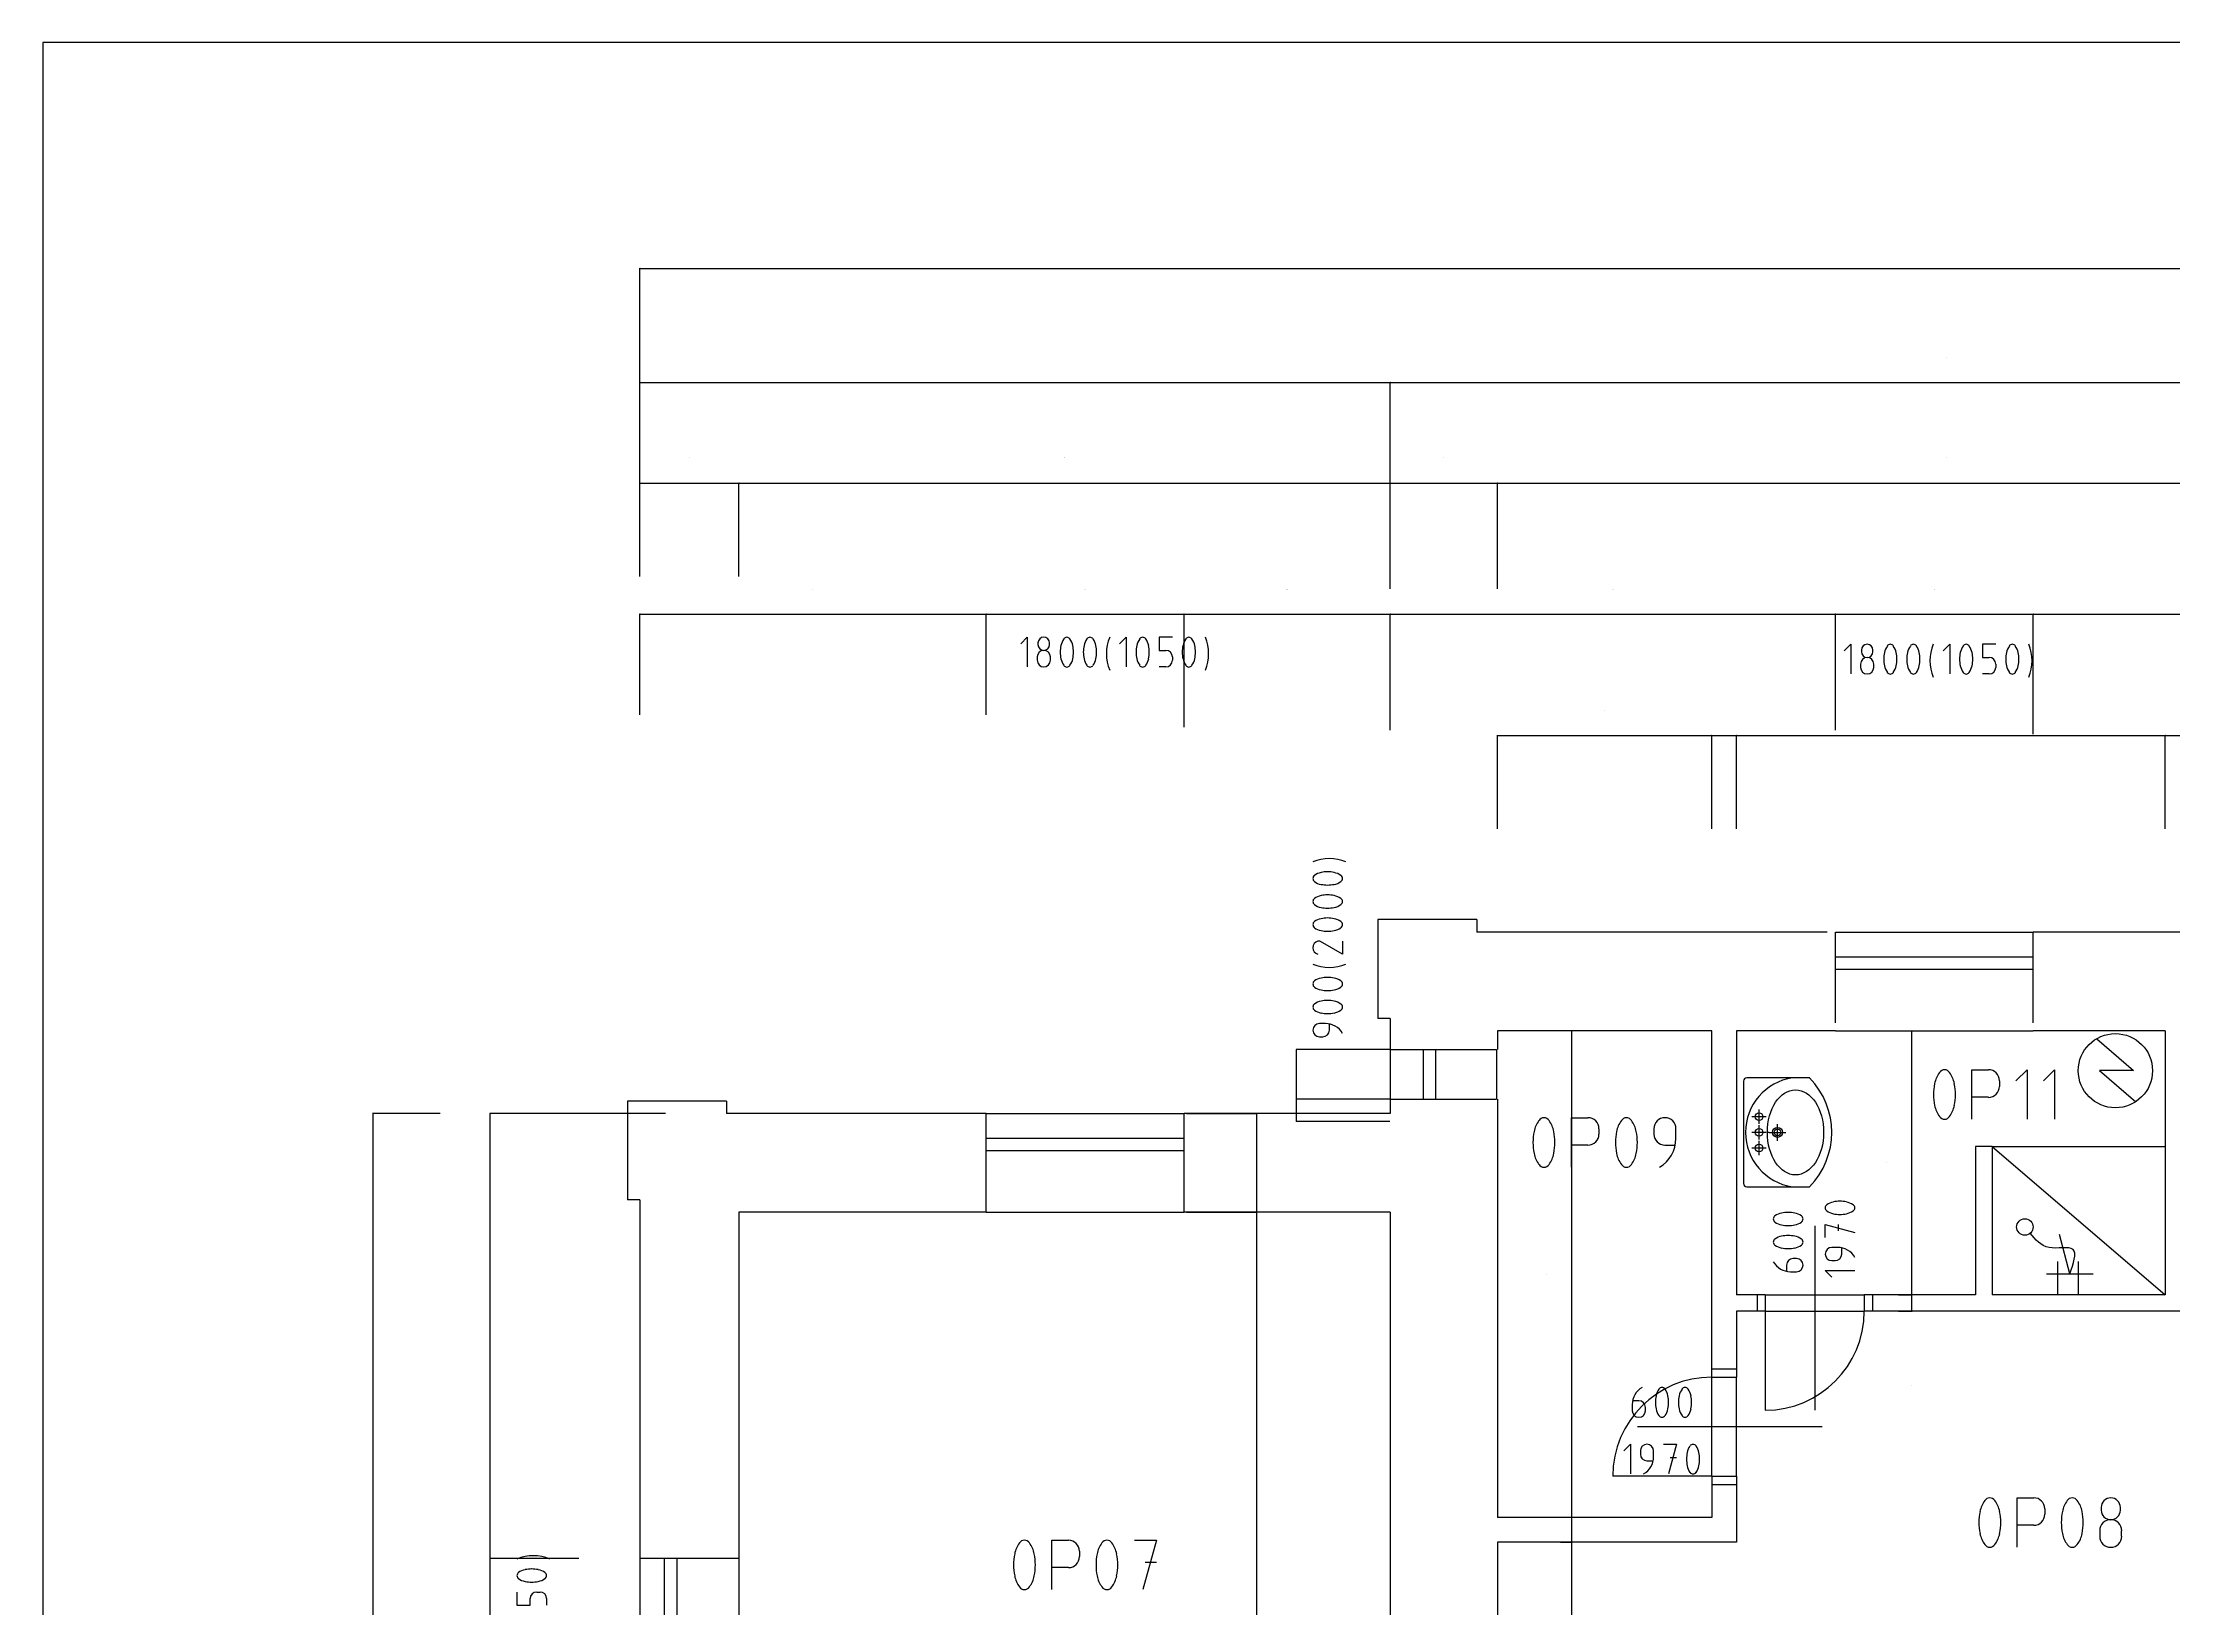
# Model space of a CAD drawing. Header units: millimetres. Extents: x 96818 to 138818, y 10174 to 39874.
# Drawn here: x 96818 to 109740, y 30378 to 39874 of the extents above; entities that cross this region are included whole.
import ezdxf

# ---------------------------------------------------------------- set-up
doc = ezdxf.new("R2010")
doc.units = ezdxf.units.MM
for name, color, linetype in [('koty', 7, 'ByLayer'), ('obrys', 7, 'ByLayer'), ('ramecek', 7, 'ByLayer'), ('tenka', 7, 'ByLayer'), ('text', 7, 'ByLayer')]:
    doc.layers.add(name, color=color, linetype=linetype)
doc.styles.get("Standard").update_dxf_attribs({"font": 'txt', "width": 0.75})

msp = doc.modelspace()

# ---------------------------------------------------------------- linework, layer by layer
at = {"layer": 'koty'}
for p, q in [((100440, 36836), (100440, 38506)), ((100440, 38504), (100441, 38505)), ((100440, 38504), (124490, 38504)), ((100441, 38504), (100440, 38504)), ((100441, 38505), (100441, 38504)), ((100440, 36836), (100440, 37814)), ((100440, 37813), (104990, 37813)), ((100440, 37813), (100441, 37813)), ((100441, 37813), (100440, 37813)), ((100441, 37813), (100441, 37813)), ((104990, 37813), (104989, 37813)), ((104989, 37813), (104989, 37813)), ((104989, 37813), (104990, 37813)), ((104990, 36836), (104990, 37814)), ((104990, 36972), (104990, 37814)), ((104990, 37813), (111740, 37813)), ((104990, 37813), (104991, 37813)), ((104991, 37813), (104990, 37813)), ((104991, 37813), (104991, 37813)), ((100440, 36636), (100440, 37204)), ((100440, 37203), (101040, 37203)), ((100440, 37203), (100441, 37203)), ((100441, 37203), (100440, 37203)), ((100441, 37203), (100441, 37203)), ((101040, 37203), (101039, 37203)), ((101039, 37203), (101039, 37203)), ((101039, 37203), (101040, 37203)), ((101040, 36636), (101040, 37204)), ((101040, 36636), (101040, 37204)), ((101040, 37203), (104990, 37203)), ((101040, 37203), (101041, 37203)), ((101041, 37203), (101040, 37203)), ((101041, 37203), (101041, 37203)), ((104990, 37203), (104989, 37203)), ((104989, 37203), (104989, 37203)), ((104989, 37203), (104990, 37203)), ((104990, 36562), (104990, 37204)), ((104990, 36562), (104990, 37204)), ((104990, 37203), (105640, 37203)), ((104990, 37203), (104991, 37203)), ((104991, 37203), (104990, 37203)), ((104991, 37203), (104991, 37203)), ((105640, 37203), (105639, 37203)), ((105639, 37203), (105639, 37203)), ((105639, 37203), (105640, 37203)), ((105640, 36562), (105640, 37204)), ((105640, 36562), (105640, 37204)), ((105640, 37203), (111090, 37203)), ((105640, 37203), (105641, 37203)), ((105641, 37203), (105640, 37203)), ((105641, 37203), (105641, 37203)), ((100440, 35797), (100440, 36409)), ((100440, 36407), (100441, 36408)), ((100440, 36407), (102540, 36407)), ((100441, 36407), (100440, 36407)), ((100441, 36408), (100441, 36407)), ((102539, 36407), (102539, 36408)), ((102539, 36408), (102540, 36407)), ((102540, 36407), (102539, 36407)), ((102540, 35797), (102540, 36409)), ((102540, 35797), (102540, 36409)), ((102540, 36407), (102541, 36408)), ((102540, 36407), (103740, 36407)), ((102541, 36407), (102540, 36407)), ((102541, 36408), (102541, 36407)), ((103739, 36407), (103739, 36408)), ((103739, 36408), (103740, 36407)), ((103740, 36407), (103739, 36407)), ((103740, 35722), (103740, 36409)), ((103740, 35722), (103740, 36409)), ((103740, 36407), (103741, 36408)), ((103740, 36407), (104990, 36407)), ((103741, 36407), (103740, 36407)), ((103741, 36408), (103741, 36407)), ((104989, 36407), (104989, 36408)), ((104989, 36408), (104990, 36407)), ((104990, 36407), (104989, 36407)), ((104990, 35722), (104990, 36409)), ((104990, 35704), (104990, 36409)), ((104990, 36407), (104991, 36408)), ((104990, 36407), (107690, 36407)), ((104991, 36407), (104990, 36407)), ((104991, 36408), (104991, 36407)), ((107689, 36407), (107689, 36408)), ((107689, 36408), (107690, 36407)), ((107690, 36407), (107689, 36407)), ((107690, 35704), (107690, 36409)), ((107690, 35704), (107690, 36409)), ((107690, 36407), (107691, 36408)), ((107690, 36407), (108890, 36407)), ((107691, 36407), (107690, 36407)), ((107691, 36408), (107691, 36407)), ((108889, 36407), (108889, 36408)), ((108889, 36408), (108890, 36407)), ((108890, 36407), (108889, 36407)), ((108890, 35679), (108890, 36409)), ((108890, 35679), (108890, 36409)), ((108890, 36407), (108891, 36408)), ((108890, 36407), (111740, 36407)), ((108891, 36407), (108890, 36407)), ((108891, 36408), (108891, 36407)), ((102749, 36228), (102789, 36268)), ((102789, 36268), (102789, 36088)), ((102854, 36233), (102854, 36223)), ((102924, 36223), (102924, 36233)), ((103349, 36228), (103389, 36268)), ((103389, 36268), (103389, 36088)), ((103669, 36268), (103589, 36268)), ((103589, 36268), (103589, 36188)), ((103589, 36188), (103629, 36188)), ((107743, 36185), (107783, 36225)), ((107783, 36225), (107783, 36045)), ((107848, 36190), (107848, 36180)), ((107918, 36180), (107918, 36190)), ((108343, 36185), (108383, 36225)), ((108383, 36225), (108383, 36045)), ((108663, 36225), (108583, 36225)), ((108583, 36225), (108583, 36145)), ((102849, 36148), (102849, 36128)), ((102929, 36128), (102929, 36148)), ((103629, 36088), (103589, 36088)), ((103669, 36148), (103669, 36128)), ((107843, 36105), (107843, 36085)), ((107923, 36085), (107923, 36105)), ((108583, 36145), (108623, 36145)), ((108663, 36105), (108663, 36085)), ((108623, 36045), (108583, 36045)), ((105640, 35106), (105640, 35673)), ((105640, 35672), (106940, 35672)), ((105640, 35672), (105641, 35672)), ((105641, 35671), (105640, 35672)), ((105641, 35672), (105641, 35671)), ((106940, 35672), (106939, 35671)), ((106939, 35671), (106939, 35672)), ((106939, 35672), (106940, 35672)), ((106940, 35106), (106940, 35673)), ((106940, 35106), (106940, 35673)), ((106940, 35672), (107090, 35672)), ((106940, 35672), (106941, 35672)), ((106941, 35671), (106940, 35672)), ((106941, 35672), (106941, 35671)), ((107090, 35672), (107089, 35671)), ((107089, 35671), (107089, 35672)), ((107089, 35672), (107090, 35672)), ((107090, 35106), (107090, 35673)), ((107090, 35106), (107090, 35673)), ((107090, 35672), (109690, 35672)), ((107090, 35672), (107091, 35672)), ((107091, 35671), (107090, 35672)), ((107091, 35672), (107091, 35671)), ((109690, 35672), (109689, 35671)), ((109689, 35671), (109689, 35672)), ((109689, 35672), (109690, 35672)), ((109690, 35106), (109690, 35673)), ((109690, 35106), (109690, 35673)), ((109690, 35672), (109790, 35672)), ((109690, 35672), (109691, 35672)), ((109691, 35671), (109690, 35672)), ((109691, 35672), (109691, 35671)), ((104701, 34345), (104568, 34422)), ((104701, 34425), (104701, 34345)), ((104597, 33925), (104561, 33925)), ((104621, 33885), (104621, 33922)), ((106092, 30930), (106092, 33880)), ((106092, 33880), (106092, 33879)), ((106092, 33879), (106092, 33880)), ((106092, 33879), (106092, 33879)), ((106092, 33878), (106092, 33878)), ((108153, 32280), (108153, 33880)), ((108153, 33880), (108154, 33879)), ((108153, 33879), (108153, 33880)), ((108154, 33879), (108153, 33879)), ((108153, 33878), (108153, 33878)), ((104988, 33767), (104420, 33767)), ((104421, 33467), (104421, 33767)), ((104421, 33767), (104421, 33766)), ((104421, 33766), (104421, 33767)), ((104421, 33766), (104421, 33766)), ((104561, 33845), (104581, 33845)), ((99229, 33380), (98818, 33380)), ((98819, 33379), (98820, 33380)), ((98820, 33379), (98819, 33379)), ((98820, 33380), (98820, 23280)), ((98820, 33380), (98820, 33379)), ((100595, 33380), (99530, 33380)), ((99531, 30680), (99531, 33380)), ((99531, 33380), (99531, 33379)), ((99531, 33379), (99531, 33380)), ((99531, 33379), (99531, 33379)), ((103755, 33380), (104183, 33380)), ((104182, 32780), (104182, 33380)), ((104182, 33380), (104182, 33379)), ((104182, 33379), (104182, 33380)), ((104182, 33379), (104182, 33379)), ((104988, 33467), (104420, 33467)), ((104988, 33467), (104420, 33467)), ((104421, 33467), (104421, 33468)), ((104421, 33468), (104421, 33468)), ((104421, 33468), (104421, 33467)), ((104421, 33330), (104421, 33467)), ((104421, 33467), (104421, 33466)), ((104421, 33466), (104421, 33467)), ((104421, 33466), (104421, 33466)), ((104988, 33330), (104420, 33330)), ((104421, 33330), (104421, 33331)), ((104421, 33331), (104421, 33331)), ((104421, 33331), (104421, 33330)), ((103755, 32780), (104183, 32780)), ((103755, 32780), (104183, 32780)), ((104182, 32780), (104182, 32781)), ((104182, 32781), (104182, 32781)), ((104182, 32781), (104182, 32780)), ((104182, 28430), (104182, 32780)), ((104182, 32780), (104182, 32779)), ((104182, 32779), (104182, 32780)), ((104182, 32779), (104182, 32779)), ((107628, 32627), (107628, 32707)), ((107628, 32707), (107808, 32657)), ((107708, 32667), (107708, 32707)), ((107704, 32567), (107668, 32567)), ((107728, 32527), (107728, 32565)), ((107394, 32460), (107394, 32422)), ((107454, 32500), (107434, 32500)), ((107668, 32487), (107688, 32487)), ((107417, 32420), (107454, 32420)), ((107668, 32387), (107628, 32427)), ((107628, 32427), (107808, 32427)), ((108073, 32280), (108155, 32280)), ((108073, 32280), (108155, 32280)), ((108073, 32180), (108155, 32180)), ((108153, 32280), (108153, 32281)), ((108153, 32281), (108154, 32281)), ((108154, 32281), (108153, 32280)), ((108153, 32180), (108153, 32280)), ((108153, 32280), (108154, 32279)), ((108153, 32279), (108153, 32280)), ((108154, 32279), (108153, 32279)), ((108153, 32180), (108153, 32181)), ((108153, 32181), (108154, 32181)), ((108154, 32181), (108153, 32180)), ((106458, 31614), (106458, 31577)), ((106498, 31637), (106461, 31637)), ((106538, 31577), (106538, 31597)), ((106407, 31333), (106447, 31373)), ((106447, 31373), (106447, 31193)), ((106507, 31333), (106507, 31313)), ((106547, 31273), (106584, 31273)), ((106587, 31297), (106587, 31333)), ((106647, 31373), (106727, 31373)), ((106727, 31373), (106677, 31193)), ((106687, 31293), (106727, 31293)), ((106090, 30930), (106091, 30930)), ((106092, 30930), (106092, 30931)), ((106092, 30931), (106092, 30931)), ((106092, 30931), (106092, 30930)), ((106092, 30780), (106092, 30930)), ((106092, 30930), (106092, 30929)), ((106092, 30929), (106092, 30930)), ((106092, 30929), (106092, 30929)), ((106092, 30928), (106092, 30928)), ((106023, 30780), (106093, 30780)), ((106023, 30780), (106093, 30780)), ((106092, 30780), (106092, 30781)), ((106092, 30781), (106092, 30781)), ((106092, 30781), (106092, 30780)), ((106092, 29680), (106092, 30780)), ((106092, 30780), (106092, 30779)), ((106092, 30779), (106092, 30780)), ((106092, 30779), (106092, 30779)), ((100070, 30680), (99530, 30680)), ((100070, 30680), (99530, 30680)), ((99531, 30680), (99531, 30681)), ((99531, 30681), (99531, 30681)), ((99531, 30681), (99531, 30680)), ((99531, 29480), (99531, 30680)), ((99531, 30680), (99531, 30679)), ((99531, 30679), (99531, 30680)), ((99531, 30679), (99531, 30679)), ((99694, 30477), (99694, 30397)), ((99694, 30397), (99774, 30397)), ((99774, 30397), (99774, 30437)), ((99814, 30477), (99834, 30477)), ((99874, 30437), (99874, 30397))]:
    msp.add_line(p, q, dxfattribs=at)
for centre, radius, start, end in [((102889, 36148), 40, 0, 180), ((102889, 36233), 35, 0, 180), ((102889, 36223), 35, 180, 0), ((103177, 36178), 188, 167.9131, 180.1885), ((103088, 36200), 96.1, 143.2325, 169.4911), ((103029, 36246), 21.8, 32.757, 147.243), ((102971, 36200), 96.1, 10.5089, 36.7675), ((102881, 36178), 188, 359.8115, 12.0869), ((103317, 36178), 188, 167.9131, 180.1885), ((103228, 36200), 96.1, 143.2325, 169.4911), ((103169, 36246), 21.8, 32.757, 147.243), ((103111, 36200), 96.1, 10.5089, 36.7675), ((103021, 36178), 188, 359.8115, 12.0869), ((103529, 36168), 260, 157.3801, 202.6199), ((103637, 36178), 188, 167.9131, 180.1885), ((103548, 36200), 96.1, 143.2325, 169.4911), ((103489, 36246), 21.8, 32.757, 147.243), ((103431, 36200), 96.1, 10.5089, 36.7675), ((103341, 36178), 188, 359.8115, 12.0869), ((103629, 36148), 40, 0, 90), ((103917, 36178), 188, 167.9131, 180.1885), ((103828, 36200), 96.1, 143.2325, 169.4911), ((103769, 36246), 21.8, 32.757, 147.243), ((103711, 36200), 96.1, 10.5089, 36.7675), ((103621, 36178), 188, 359.8115, 12.0869), ((103629, 36168), 260, 337.3801, 22.6199), ((107883, 36190), 35, 0, 180), ((108082, 36157), 96.1, 143.2325, 169.4911), ((108023, 36203), 21.8, 32.757, 147.243), ((107964, 36157), 96.1, 10.5089, 36.7675), ((108222, 36157), 96.1, 143.2325, 169.4911), ((108163, 36203), 21.8, 32.757, 147.243), ((108104, 36157), 96.1, 10.5089, 36.7675), ((108523, 36125), 260, 157.3801, 202.6199), ((108542, 36157), 96.1, 143.2325, 169.4911), ((108483, 36203), 21.8, 32.757, 147.243), ((108424, 36157), 96.1, 10.5089, 36.7675), ((108822, 36157), 96.1, 143.2325, 169.4911), ((108763, 36203), 21.8, 32.757, 147.243), ((108704, 36157), 96.1, 10.5089, 36.7675), ((108623, 36125), 260, 337.3801, 22.6199), ((102889, 36128), 40, 180, 0), ((103177, 36177), 188, 179.8115, 192.0869), ((103088, 36155), 96.1, 190.5089, 216.7675), ((103029, 36109), 21.8, 212.757, 327.243), ((102971, 36155), 96.1, 323.2325, 349.4911), ((102881, 36177), 188, 347.9131, 0.1885), ((103317, 36177), 188, 179.8115, 192.0869), ((103228, 36155), 96.1, 190.5089, 216.7675), ((103169, 36109), 21.8, 212.757, 327.243), ((103111, 36155), 96.1, 323.2325, 349.4911), ((103021, 36177), 188, 347.9131, 0.1885), ((103637, 36177), 188, 179.8115, 192.0869), ((103548, 36155), 96.1, 190.5089, 216.7675), ((103489, 36109), 21.8, 212.757, 327.243), ((103431, 36155), 96.1, 323.2325, 349.4911), ((103341, 36177), 188, 347.9131, 0.1885), ((103629, 36128), 40, 270, 0), ((103917, 36177), 188, 179.8115, 192.0869), ((103828, 36155), 96.1, 190.5089, 216.7675), ((103769, 36109), 21.8, 212.757, 327.243), ((103711, 36155), 96.1, 323.2325, 349.4911), ((103621, 36177), 188, 347.9131, 0.1885), ((107883, 36105), 40, 0, 180), ((107883, 36085), 40, 180, 0), ((107883, 36180), 35, 180, 0), ((108171, 36135), 188, 167.9131, 180.1885), ((108171, 36134), 188, 179.8115, 192.0869), ((108082, 36112), 96.1, 190.5089, 216.7675), ((108023, 36066), 21.8, 212.757, 327.243), ((107964, 36112), 96.1, 323.2325, 349.4911), ((107875, 36135), 188, 359.8115, 12.0869), ((107875, 36134), 188, 347.9131, 0.1885), ((108311, 36135), 188, 167.9131, 180.1885), ((108311, 36134), 188, 179.8115, 192.0869), ((108222, 36112), 96.1, 190.5089, 216.7675), ((108163, 36066), 21.8, 212.757, 327.243), ((108104, 36112), 96.1, 323.2325, 349.4911), ((108015, 36135), 188, 359.8115, 12.0869), ((108015, 36134), 188, 347.9131, 0.1885), ((108631, 36135), 188, 167.9131, 180.1885), ((108631, 36134), 188, 179.8115, 192.0869), ((108542, 36112), 96.1, 190.5089, 216.7675), ((108483, 36066), 21.8, 212.757, 327.243), ((108424, 36112), 96.1, 323.2325, 349.4911), ((108335, 36135), 188, 359.8115, 12.0869), ((108335, 36134), 188, 347.9131, 0.1885), ((108623, 36105), 40, 0, 90), ((108623, 36085), 40, 270, 0), ((108911, 36135), 188, 167.9131, 180.1885), ((108911, 36134), 188, 179.8115, 192.0869), ((108822, 36112), 96.1, 190.5089, 216.7675), ((108763, 36066), 21.8, 212.757, 327.243), ((108704, 36112), 96.1, 323.2325, 349.4911), ((108615, 36135), 188, 359.8115, 12.0869), ((108615, 36134), 188, 347.9131, 0.1885), ((104621, 34665), 260, 67.3801, 112.6199), ((104543, 34805), 21.8, 122.757, 237.243), ((104588, 34746), 96.1, 100.5089, 126.7675), ((104588, 34863), 96.1, 233.2325, 259.4911), ((104610, 34657), 188, 89.8115, 102.0869), ((104610, 34953), 188, 257.9131, 270.1885), ((104611, 34657), 188, 77.9131, 90.1885), ((104611, 34953), 188, 269.8115, 282.0869), ((104633, 34746), 96.1, 53.2325, 79.4911), ((104633, 34863), 96.1, 280.5089, 306.7675), ((104679, 34805), 21.8, 302.757, 57.243), ((104543, 34665), 21.8, 122.757, 237.243), ((104588, 34606), 96.1, 100.5089, 126.7675), ((104588, 34723), 96.1, 233.2325, 259.4911), ((104610, 34517), 188, 89.8115, 102.0869), ((104611, 34517), 188, 77.9131, 90.1885), ((104633, 34606), 96.1, 53.2325, 79.4911), ((104633, 34723), 96.1, 280.5089, 306.7675), ((104679, 34665), 21.8, 302.757, 57.243), ((104543, 34525), 21.8, 122.757, 237.243), ((104588, 34466), 96.1, 100.5089, 126.7675), ((104588, 34583), 96.1, 233.2325, 259.4911), ((104610, 34813), 188, 257.9131, 270.1885), ((104610, 34377), 188, 89.8115, 102.0869), ((104611, 34813), 188, 269.8115, 282.0869), ((104611, 34377), 188, 77.9131, 90.1885), ((104633, 34466), 96.1, 53.2325, 79.4911), ((104633, 34583), 96.1, 280.5089, 306.7675), ((104679, 34525), 21.8, 302.757, 57.243), ((104561, 34385), 40, 104.4775, 255.5225), ((104558, 34405), 20, 59.8255, 110.5291), ((104610, 34673), 188, 257.9131, 270.1885), ((104611, 34673), 188, 269.8115, 282.0869), ((104621, 34525), 260, 247.3801, 292.6199), ((104543, 34165), 21.8, 122.757, 237.243), ((104588, 34106), 96.1, 100.5089, 126.7675), ((104588, 34223), 96.1, 233.2325, 259.4911), ((104610, 34017), 188, 89.8115, 102.0869), ((104610, 34313), 188, 257.9131, 270.1885), ((104611, 34017), 188, 77.9131, 90.1885), ((104611, 34313), 188, 269.8115, 282.0869), ((104633, 34106), 96.1, 53.2325, 79.4911), ((104633, 34223), 96.1, 280.5089, 306.7675), ((104679, 34165), 21.8, 302.757, 57.243), ((104543, 34025), 21.8, 122.757, 237.243), ((104588, 33966), 96.1, 100.5089, 126.7675), ((104588, 34083), 96.1, 233.2325, 259.4911), ((104610, 33877), 188, 89.8115, 102.0869), ((104610, 34173), 188, 257.9131, 270.1885), ((104611, 33877), 188, 77.9131, 90.1885), ((104611, 34173), 188, 269.8115, 282.0869), ((104633, 33966), 96.1, 53.2325, 79.4911), ((104633, 34083), 96.1, 280.5089, 306.7675), ((104679, 34025), 21.8, 302.757, 57.243), ((104561, 33885), 40, 90, 270), ((104581, 33885), 40, 270, 360), ((104597, 33805), 120, 30, 90), ((107650, 32807), 21.8, 122.757, 237.243), ((107695, 32748), 96.1, 100.5089, 126.7675), ((107717, 32659), 188, 89.8115, 102.0869), ((107718, 32659), 188, 77.9131, 90.1885), ((107740, 32748), 96.1, 53.2325, 79.4911), ((107786, 32807), 21.8, 302.757, 57.243), ((107335, 32740), 21.8, 122.757, 237.243), ((107381, 32681), 96.1, 100.5089, 126.7675), ((107381, 32798), 96.1, 233.2325, 259.4911), ((107403, 32591), 188, 89.8115, 102.0869), ((107403, 32888), 188, 257.9131, 270.1885), ((107404, 32591), 188, 77.9131, 90.1885), ((107404, 32888), 188, 269.8115, 282.0869), ((107426, 32681), 96.1, 53.2325, 79.4911), ((107426, 32798), 96.1, 280.5089, 306.7675), ((107472, 32740), 21.8, 302.757, 57.243), ((107695, 32866), 96.1, 233.2325, 259.4911), ((107717, 32955), 188, 257.9131, 270.1885), ((107718, 32955), 188, 269.8115, 282.0869), ((107740, 32866), 96.1, 280.5089, 306.7675), ((107335, 32600), 21.8, 122.757, 237.243), ((107381, 32541), 96.1, 100.5089, 126.7675), ((107381, 32658), 96.1, 233.2325, 259.4911), ((107403, 32451), 188, 89.8115, 102.0869), ((107404, 32451), 188, 77.9131, 90.1885), ((107426, 32541), 96.1, 53.2325, 79.4911), ((107426, 32658), 96.1, 280.5089, 306.7675), ((107472, 32600), 21.8, 302.757, 57.243), ((107668, 32527), 40, 90, 270), ((107704, 32447), 120, 30, 90), ((107417, 32540), 120, 210, 270), ((107403, 32748), 188, 257.9131, 270.1885), ((107434, 32460), 40, 90, 180), ((107404, 32748), 188, 269.8115, 282.0869), ((107454, 32460), 40, 270, 90), ((107688, 32527), 40, 270, 360), ((106578, 31614), 120, 120, 180), ((106786, 31628), 188, 167.9131, 180.1885), ((106697, 31650), 96.1, 143.2325, 169.4911), ((106638, 31696), 21.8, 32.757, 147.243), ((106580, 31650), 96.1, 10.5089, 36.7675), ((106490, 31628), 188, 359.8115, 12.0869), ((106926, 31628), 188, 167.9131, 180.1885), ((106837, 31650), 96.1, 143.2325, 169.4911), ((106778, 31696), 21.8, 32.757, 147.243), ((106720, 31650), 96.1, 10.5089, 36.7675), ((106630, 31628), 188, 359.8115, 12.0869), ((106498, 31577), 40, 180, 0), ((106498, 31597), 40, 0, 90), ((106786, 31627), 188, 179.8115, 192.0869), ((106697, 31605), 96.1, 190.5089, 216.7675), ((106638, 31559), 21.8, 212.757, 327.243), ((106580, 31605), 96.1, 323.2325, 349.4911), ((106490, 31627), 188, 347.9131, 0.1885), ((106926, 31627), 188, 179.8115, 192.0869), ((106837, 31605), 96.1, 190.5089, 216.7675), ((106778, 31559), 21.8, 212.757, 327.243), ((106720, 31605), 96.1, 323.2325, 349.4911), ((106630, 31627), 188, 347.9131, 0.1885), ((106547, 31333), 40, 0, 180), ((106547, 31313), 40, 180, 270), ((106467, 31297), 120, 300, 0), ((106975, 31284), 188, 167.9131, 180.1885), ((106975, 31282), 188, 179.8115, 192.0869), ((106885, 31305), 96.1, 143.2325, 169.4911), ((106827, 31351), 21.8, 32.757, 147.243), ((106768, 31305), 96.1, 10.5089, 36.7675), ((106678, 31284), 188, 359.8115, 12.0869), ((106678, 31282), 188, 347.9131, 0.1885), ((106885, 31260), 96.1, 190.5089, 216.7675), ((106827, 31215), 21.8, 212.757, 327.243), ((106768, 31260), 96.1, 323.2325, 349.4911), ((99794, 30437), 260, 67.3801, 112.6199), ((99716, 30577), 21.8, 122.757, 237.243), ((99761, 30518), 96.1, 100.5089, 126.7675), ((99761, 30636), 96.1, 233.2325, 259.4911), ((99783, 30429), 188, 89.8115, 102.0869), ((99783, 30725), 188, 257.9131, 270.1885), ((99784, 30429), 188, 77.9131, 90.1885), ((99784, 30725), 188, 269.8115, 282.0869), ((99806, 30518), 96.1, 53.2325, 79.4911), ((99806, 30636), 96.1, 280.5089, 306.7675), ((99852, 30577), 21.8, 302.757, 57.243), ((99814, 30437), 40, 90, 180), ((99834, 30437), 40, 0, 90)]:
    msp.add_arc(centre, radius, start, end, dxfattribs=at)
at = {"layer": 'obrys'}
for p, q in [((105515, 34555), (104915, 34555)), ((104915, 34555), (104915, 33955)), ((105515, 34555), (105515, 34480)), ((107640, 34480), (105515, 34480)), ((107690, 33930), (107690, 34480)), ((111215, 34480), (108890, 34480)), ((108890, 33930), (108890, 34480)), ((104990, 33955), (104915, 33955)), ((104990, 33955), (104990, 33767)), ((106940, 33880), (105640, 33880)), ((105640, 33880), (105640, 33767)), ((106940, 31780), (106940, 33880)), ((107090, 33880), (107090, 32280)), ((107690, 33880), (107090, 33880)), ((109690, 33880), (108890, 33880)), ((109690, 33880), (109690, 32280)), ((104990, 33767), (105634, 33767)), ((100365, 33455), (100365, 32855)), ((100965, 33455), (100365, 33455)), ((100965, 33455), (100965, 33380)), ((102540, 33380), (100965, 33380)), ((102540, 32780), (102540, 33380)), ((104990, 33380), (103740, 33380)), ((103740, 32780), (103740, 33380)), ((104990, 33467), (104990, 33380)), ((104990, 33467), (105634, 33467)), ((105640, 33467), (105640, 30930)), ((108640, 33180), (108540, 33180)), ((108540, 33180), (108540, 32280)), ((108640, 33180), (108640, 32280)), ((100440, 32855), (100365, 32855)), ((100440, 32855), (100440, 30680)), ((101040, 32780), (101040, 30680)), ((102540, 32780), (101040, 32780)), ((104990, 32780), (103740, 32780)), ((104990, 32780), (104990, 28430)), ((107265, 32280), (107090, 32280)), ((107090, 32180), (107090, 31780)), ((107265, 32180), (107090, 32180)), ((107265, 32280), (107265, 32180)), ((107865, 32280), (107865, 32180)), ((108540, 32280), (107865, 32280)), ((109790, 32180), (107865, 32180)), ((109690, 32280), (108640, 32280)), ((106940, 31780), (107090, 31780)), ((106940, 31180), (106940, 30930)), ((106940, 31180), (107090, 31180)), ((107090, 31180), (107090, 30780)), ((106940, 30930), (105640, 30930)), ((105640, 30780), (105640, 29680)), ((107090, 30780), (105640, 30780)), ((101040, 30680), (100440, 30680))]:
    msp.add_line(p, q, dxfattribs=at)
at = {"layer": 'ramecek'}
for p, q in [((138818, 39874), (96818, 39874)), ((96818, 39874), (96818, 10174))]:
    msp.add_line(p, q, dxfattribs=at)
at = {"layer": 'tenka'}
for p, q in [((107690, 34480), (108890, 34480)), ((107690, 34330), (108890, 34330)), ((107690, 34255), (108890, 34255)), ((107690, 33880), (108890, 33880)), ((104990, 33767), (104990, 33467)), ((105190, 33767), (105190, 33467)), ((105265, 33767), (105265, 33467)), ((105634, 33767), (105634, 33467)), ((109275, 33833), (109498, 33641)), ((109291, 33641), (109511, 33451)), ((109498, 33641), (109291, 33641)), ((102540, 33380), (103740, 33380)), ((107270, 33360), (107183, 33360)), ((107227, 33316), (107227, 33403)), ((102540, 33230), (103740, 33230)), ((107270, 33265), (107183, 33265)), ((107227, 33221), (107227, 33308)), ((107227, 33126), (107227, 33213)), ((107288, 33265), (107278, 33265)), ((107288, 33265), (107389, 33265)), ((107339, 33214), (107339, 33315)), ((102540, 33155), (103740, 33155)), ((107270, 33170), (107183, 33170)), ((108640, 33180), (109690, 32280)), ((108640, 33180), (109690, 33180)), ((102540, 32780), (103740, 32780)), ((107565, 32699), (107565, 31580)), ((109112, 32407), (109049, 32645)), ((109038, 32280), (109038, 32481)), ((109165, 32280), (109165, 32481)), ((108970, 32407), (109254, 32407)), ((107215, 32280), (107215, 32180)), ((107265, 32280), (107865, 32280)), ((107265, 32180), (107265, 31580)), ((107265, 32180), (107865, 32180)), ((107915, 32280), (107915, 32180)), ((106940, 31830), (107090, 31830)), ((106940, 31180), (106940, 31780)), ((107090, 31180), (107090, 31780)), ((107609, 31480), (106490, 31480)), ((106940, 31180), (106340, 31180)), ((106940, 31130), (107090, 31130)), ((100440, 30680), (100440, 29480)), ((100590, 29480), (100590, 30680)), ((100665, 29480), (100665, 30680)), ((101040, 30680), (101040, 29480))]:
    msp.add_line(p, q, dxfattribs=at)
for points in [[(107133, 33576), (107133, 32954)], [(107533, 33595), (107152, 33595)], [(107152, 32935), (107533, 32935)]]:
    msp.add_lwpolyline(points, dxfattribs=at)
for centre, radius in [((109388, 33639), 225), ((107227, 33360), 23.3), ((107227, 33265), 23.3), ((107339, 33265), 30.3), ((107339, 33265), 20.3), ((107227, 33170), 23.3), ((108839, 32691), 50)]:
    msp.add_circle(centre, radius, dxfattribs=at)
for centre, radius, start, end in [((107152, 33576), 18.9, 90, 180), ((107479, 33265), 334, 98.5649, 261.4351), ((107479, 33265), 334, 80.5647, 81.4351), ((107197, 33265), 471, 315.4874, 44.5126), ((107152, 32954), 18.9, 180, 270), ((107265, 32180), 600, 270, 360), ((106940, 31180), 600, 90, 180)]:
    msp.add_arc(centre, radius, start, end, dxfattribs=at)
msp.add_ellipse((107448, 33265), major_axis=(0, -258), ratio=0.660694, dxfattribs=at)
msp.add_open_spline([(109112, 32407), (109134, 32470), (109177, 32596), (108966, 32537), (108903, 32615), (108872, 32653)], degree=3, dxfattribs=at)
at = {"layer": 'text'}
for p, q in [((108518, 33344), (108518, 33644)), ((108518, 33644), (108618, 33644)), ((108785, 33578), (108852, 33644)), ((108852, 33644), (108852, 33344)), ((108952, 33578), (109018, 33644)), ((109018, 33644), (109018, 33344)), ((108618, 33478), (108518, 33478)), ((108685, 33578), (108685, 33544)), ((106089, 33054), (106089, 33354)), ((106089, 33354), (106189, 33354)), ((106256, 33287), (106256, 33254)), ((106589, 33287), (106589, 33254)), ((106723, 33227), (106723, 33287)), ((106189, 33187), (106089, 33187)), ((106656, 33187), (106719, 33187)), ((108793, 30749), (108793, 31049)), ((108793, 31049), (108893, 31049)), ((108960, 30982), (108960, 30949)), ((109301, 30990), (109301, 30974)), ((109418, 30974), (109418, 30990)), ((102939, 30492), (102939, 30792)), ((102939, 30792), (103039, 30792)), ((103439, 30792), (103572, 30792)), ((103572, 30792), (103489, 30492)), ((108893, 30882), (108793, 30882)), ((109293, 30849), (109293, 30815)), ((109426, 30815), (109426, 30849)), ((103105, 30725), (103105, 30692)), ((103505, 30658), (103572, 30658)), ((103039, 30625), (102939, 30625))]:
    msp.add_line(p, q, dxfattribs=at)
for centre, radius, start, end in [((108449, 33532), 160, 143.2325, 169.4911), ((108352, 33608), 36.3, 32.757, 147.243), ((108254, 33532), 160, 10.5089, 36.7675), ((108618, 33578), 66.7, 0, 90), ((108598, 33495), 313, 167.9131, 180.1885), ((108598, 33493), 313, 179.8115, 192.0869), ((108105, 33495), 313, 359.8115, 12.0869), ((108105, 33493), 313, 347.9131, 0.1885), ((108618, 33544), 66.7, 270, 0), ((105923, 33317), 36.3, 32.757, 147.243), ((106189, 33287), 66.7, 0, 90), ((106423, 33317), 36.3, 32.757, 147.243), ((106656, 33287), 66.7, 0, 180), ((108449, 33457), 160, 190.5089, 216.7675), ((108352, 33381), 36.3, 212.757, 327.243), ((108254, 33457), 160, 323.2325, 349.4911), ((106169, 33205), 313, 167.9131, 180.1885), ((106020, 33241), 160, 143.2325, 169.4911), ((105825, 33241), 160, 10.5089, 36.7675), ((105676, 33205), 313, 359.8115, 12.0869), ((106189, 33254), 66.7, 270, 0), ((106669, 33205), 313, 167.9131, 180.1885), ((106520, 33241), 160, 143.2325, 169.4911), ((106325, 33241), 160, 10.5089, 36.7675), ((106176, 33205), 313, 359.8115, 12.0869), ((106656, 33254), 66.7, 180, 270), ((106523, 33227), 200, 300, 0), ((106169, 33203), 313, 179.8115, 192.0869), ((106020, 33166), 160, 190.5089, 216.7675), ((105825, 33166), 160, 323.2325, 349.4911), ((105676, 33203), 313, 347.9131, 0.1885), ((106669, 33203), 313, 179.8115, 192.0869), ((106520, 33166), 160, 190.5089, 216.7675), ((106325, 33166), 160, 323.2325, 349.4911), ((106176, 33203), 313, 347.9131, 0.1885), ((105923, 33090), 36.3, 212.757, 327.243), ((106423, 33090), 36.3, 212.757, 327.243), ((108724, 30936), 160, 143.2325, 169.4911), ((108626, 31012), 36.3, 32.757, 147.243), ((108529, 30936), 160, 10.5089, 36.7675), ((108893, 30982), 66.7, 0, 90), ((109224, 30936), 160, 143.2325, 169.4911), ((109126, 31012), 36.3, 32.757, 147.243), ((109029, 30936), 160, 10.5089, 36.7675), ((109360, 30990), 58.3, 0, 180), ((108873, 30900), 313, 167.9131, 180.1885), ((108873, 30898), 313, 179.8115, 192.0869), ((108380, 30900), 313, 359.8115, 12.0869), ((108380, 30898), 313, 347.9131, 0.1885), ((108893, 30949), 66.7, 270, 0), ((109373, 30900), 313, 167.9131, 180.1885), ((109373, 30898), 313, 179.8115, 192.0869), ((108880, 30900), 313, 359.8115, 12.0869), ((108880, 30898), 313, 347.9131, 0.1885), ((109360, 30849), 66.7, 0, 180), ((109360, 30974), 58.3, 180, 0), ((102870, 30679), 160, 143.2325, 169.4911), ((102772, 30755), 36.3, 32.757, 147.243), ((102674, 30679), 160, 10.5089, 36.7675), ((103039, 30725), 66.7, 0, 90), ((103370, 30679), 160, 143.2325, 169.4911), ((103272, 30755), 36.3, 32.757, 147.243), ((103174, 30679), 160, 10.5089, 36.7675), ((108724, 30861), 160, 190.5089, 216.7675), ((108626, 30785), 36.3, 212.757, 327.243), ((108529, 30861), 160, 323.2325, 349.4911), ((109224, 30861), 160, 190.5089, 216.7675), ((109126, 30785), 36.3, 212.757, 327.243), ((109029, 30861), 160, 323.2325, 349.4911), ((109360, 30815), 66.7, 180, 0), ((103019, 30643), 313, 167.9131, 180.1885), ((103019, 30641), 313, 179.8115, 192.0869), ((102525, 30643), 313, 359.8115, 12.0869), ((102525, 30641), 313, 347.9131, 0.1885), ((103039, 30692), 66.7, 270, 0), ((103519, 30643), 313, 167.9131, 180.1885), ((103519, 30641), 313, 179.8115, 192.0869), ((103025, 30643), 313, 359.8115, 12.0869), ((103025, 30641), 313, 347.9131, 0.1885), ((102870, 30604), 160, 190.5089, 216.7675), ((102772, 30528), 36.3, 212.757, 327.243), ((102674, 30604), 160, 323.2325, 349.4911), ((103370, 30604), 160, 190.5089, 216.7675), ((103272, 30528), 36.3, 212.757, 327.243), ((103174, 30604), 160, 323.2325, 349.4911)]:
    msp.add_arc(centre, radius, start, end, dxfattribs=at)

# ---------------------------------------------------------------- texts
at = {"layer": 'koty', "char_height": 1.8, "width": 30, "attachment_point": 5}
for s, insert in [('4550', (102715, 37965)), ('6750', (108365, 37965)), ('600', (100740, 37355)), ('3950', (103015, 37355)), ('600', (105315, 37355)), ('5450', (108365, 37355)), ('2100', (101490, 36560)), ('1200', (103140, 36560)), ('1250', (104365, 36560)), ('2700', (106340, 36560)), ('1200', (108290, 36560)), ('150', (107170, 36133)), ('1300', (106290, 35824)), ('2600', (108390, 35824))]:
    msp.add_mtext(s, dxfattribs=dict(at, insert=insert))
at = {"layer": 'koty', "char_height": 1.8, "width": 30, "attachment_point": 5, "rotation": 116.6202}
for s, insert in [('300', (104410, 34246)), ('600', (104029, 33080)), ('1600', (108001, 33080)), ('137.5', (104421, 32315)), ('2950', (105939, 32405)), ('2700', (99379, 32030)), ('100', (108153, 31730)), ('4350', (104029, 30605)), ('150', (106534, 30432))]:
    msp.add_mtext(s, dxfattribs=dict(at, insert=insert))

doc.saveas('drawing.dxf')
